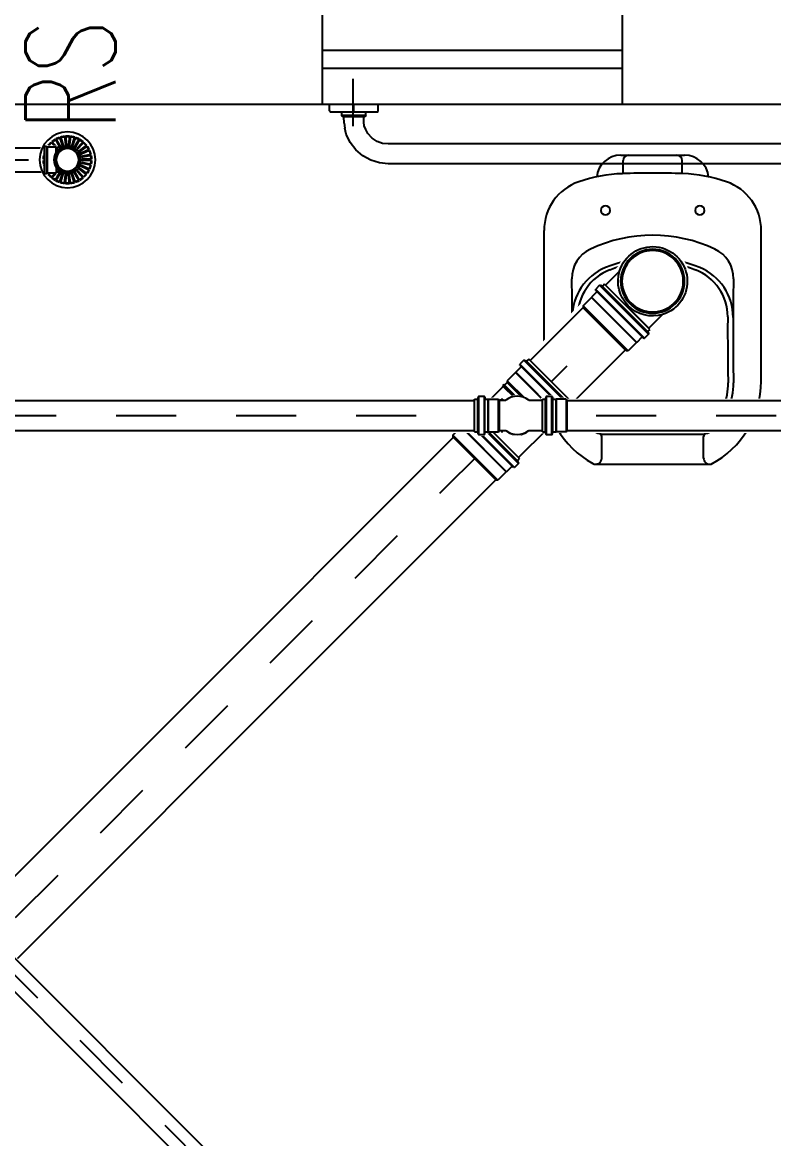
# Model space of a CAD drawing. Header units: inches. Extents: x 542787 to 543192, y 9574025 to 9574373.
# Drawn here: x 543043.391 to 543044.643, y 9574109.376 to 9574111.236 of the extents above; entities that cross this region are included whole.
import ezdxf
from ezdxf.enums import TextEntityAlignment as Align

# ---------------------------------------------------------------- set-up
doc = ezdxf.new("R2010")
doc.units = ezdxf.units.IN
doc.header["$MEASUREMENT"] = 0
for name, pattern in [('CONTINU', [0]), ('DASHDOT', [1, 0.5, -0.25, 0, -0.25]), ('HIDDEN2', [4.7625, 3.175, -1.5875])]:
    doc.linetypes.add(name, pattern=pattern)
for name, color, linetype in [('EIXO', 8, 'Continuous'), ('I-ARQ', 8, 'Continuous'), ('I-ESGOTO', 6, 'Continuous'), ('I-NORMO_INST', 4, 'Continuous'), ('TINTERNO', 8, 'Continuous')]:
    doc.layers.add(name, color=color, linetype=linetype)
doc.styles.add('125', font='ROMANS.SHX', dxfattribs={"width": 0.7, "height": 0.25})
doc.styles.add('25', font='ROMANS.SHX', dxfattribs={"width": 0.7, "height": 0.05})

# ---------------------------------------------------------------- blocks, each defined once
blk = doc.blocks.new('*U154')
at = {"color": 2}
blk.add_wipeout([(0.0403, 0.0403), (1.3982, -1.3177), (1.3177, -1.3982), (-0.0403, -0.0403)], dxfattribs=at)
for p, q in [((0.0354, 0.0354), (1.3933, -1.3226)), ((-0.0354, -0.0354), (1.3226, -1.3933))]:
    blk.add_line(p, q)
at = {"layer": 'EIXO', "linetype": 'DASHDOT', "ltscale": 0.01}
blk.add_line((0, 0), (1.358, -1.358), dxfattribs=at)
blk = doc.blocks.new('*U156')
at = {"color": 2}
blk.add_wipeout([(0, 0.0228), (1.326, 0.0228), (1.326, -0.0228), (0, -0.0228)], dxfattribs=at)
for p, q in [((0, 0.02), (1.326, 0.02)), ((0, -0.02), (1.326, -0.02))]:
    blk.add_line(p, q)
at = {"layer": 'EIXO', "linetype": 'DASHDOT', "ltscale": 0.01}
blk.add_line((0, 0), (1.326, 0), dxfattribs=at)
blk = doc.blocks.new('*U174')
at = {"color": 1, "style": '25'}
for tag, flags, p in [('MARCA', 1, (0, -0.1877)), ('QUANT.', 3, (0, -0.2718))]:
    blk.add_attdef(tag, text='', height=0.05, dxfattribs=dict(at, flags=flags)).set_placement(p, align=Align.CENTER)
at = {"color": 2}
blk.add_wipeout([(0.1026, -0.014), (0.0995, -0.0171), (0.1069, -0.0246), (0.1069, -0.0249), (0.1209, -0.0389), (0.1174, -0.0426), (0.0426, -0.1174), (0.0389, -0.1209), (0.0249, -0.1069), (0.0246, -0.1069), (0.0171, -0.0995), (0.014, -0.1026), (-0.0009, -0.0877), (0.0022, -0.0846), (-0.0023, -0.0801), (-0.0006, -0.0783), (-0.0193, -0.0596), (-0.0259, -0.0571), (-0.0315, -0.0542), (-0.0405, -0.0478), (-0.0475, -0.0408), (-0.0522, -0.0347), (-0.0573, -0.0253), (-0.0614, -0.0126), (-0.0626, -0.0029), (-0.0626, 0.0035), (-0.0616, 0.0116), (-0.0601, 0.0179), (-0.0576, 0.0247), (-0.0535, 0.0326), (-0.0494, 0.0385), (-0.0443, 0.0443), (-0.0385, 0.0494), (-0.0323, 0.0537), (-0.0265, 0.0568), (-0.0191, 0.0597), (-0.0109, 0.0617), (-0.0002, 0.0627), (0.0111, 0.0617), (0.018, 0.06), (0.0254, 0.0573), (0.0316, 0.0541), (0.04, 0.0482), (0.046, 0.0425), (0.0519, 0.0351), (0.0565, 0.0271), (0.0596, 0.0193), (0.0783, 0.0006), (0.0801, 0.0023), (0.0846, -0.0022), (0.0877, 0.0009)], dxfattribs=at)
for p, q in [((0.0552, 0.0166), (0.0783, -0.0065)), ((0.0048, -0.0801), (0.0801, -0.0048)), ((0.0074, -0.0875), (0.0875, -0.0074)), ((0.0141, -0.0942), (0.0942, -0.0141)), ((0.0801, -0.0048), (0.0832, -0.0079)), ((0.087, -0.0066), (0.0844, -0.0081)), ((0.0883, -0.0067), (0.0949, -0.0134)), ((0.095, -0.0148), (0.0933, -0.0167)), ((0.0934, -0.0181), (0.1019, -0.0266)), ((0.1019, -0.0266), (0.1019, -0.027)), ((0.1159, -0.041), (0.1019, -0.027)), ((-0.0166, -0.0552), (0.0065, -0.0783)), ((0.0441, -0.1159), (0.1159, -0.0441)), ((0.1159, -0.041), (0.1159, -0.0441)), ((0.0048, -0.0801), (0.0079, -0.0832)), ((0.0066, -0.087), (0.0081, -0.0844)), ((0.0067, -0.0883), (0.0134, -0.0949)), ((0.0148, -0.095), (0.0167, -0.0933)), ((0.0181, -0.0934), (0.0266, -0.1019)), ((0.0266, -0.1019), (0.027, -0.1019)), ((0.027, -0.1019), (0.041, -0.1159)), ((0.041, -0.1159), (0.0441, -0.1159))]:
    blk.add_line(p, q)
blk.add_circle((0, 0), 0.0533)
for centre, radius, start, end in [((0, 0), 0.0577, 16.785, 253.215), ((0, 0), 0.0577, 253.215, 16.785), ((0.0839, -0.0072), 0.001, 225, 300), ((0.0875, -0.0074), 0.001, 45, 120), ((0.0941, -0.0174), 0.001, 140, 225), ((0.0942, -0.0141), 0.001, 320, 45), ((0.0074, -0.0875), 0.001, 150, 225), ((0.0072, -0.0839), 0.001, 330, 45), ((0.0141, -0.0942), 0.001, 225, 310), ((0.0174, -0.0941), 0.001, 45, 130)]:
    blk.add_arc(centre, radius, start, end)
at = {"layer": 'TINTERNO'}
for p, q in [((0.0065, -0.0783), (0.0783, -0.0065)), ((0.0085, -0.0838), (0.0838, -0.0085)), ((0.0174, -0.0927), (0.0927, -0.0174)), ((0.1019, -0.0266), (0.0266, -0.1019)), ((0.1019, -0.027), (0.027, -0.1019)), ((0.1159, -0.0409), (0.041, -0.1159))]:
    blk.add_line(p, q, dxfattribs=at)
blk.add_circle((0, 0), 0.0511, dxfattribs=at)
at = {"color": 1, "style": '25', "flags": 1}
blk.add_attdef('DESCRICAO', text='', height=0.05, dxfattribs=at).set_placement((0, -0.1085), align=Align.CENTER)
blk = doc.blocks.new('RSRR')
at = {"color": 8}
for p, q in [((-0.0132, 0.0378), (-0.007, 0.0187)), ((-0.0115, 0.0383), (-0.0054, 0.0193)), ((-0.005, 0.0397), (-0.0029, 0.0198)), ((-0.0033, 0.0399), (-0.0012, 0.02)), ((0.0033, 0.0399), (0.0012, 0.02)), ((0.005, 0.0397), (0.0029, 0.0198)), ((0.0116, 0.0383), (0.0054, 0.0193)), ((0.0132, 0.0378), (0.007, 0.0187)), ((-0.0329, 0.0228), (-0.0167, 0.0111)), ((-0.0319, 0.0242), (-0.0157, 0.0124)), ((-0.0274, 0.0292), (-0.014, 0.0143)), ((-0.0261, 0.0303), (-0.0127, 0.0154)), ((-0.0207, 0.0342), (-0.0107, 0.0169)), ((-0.0193, 0.0351), (-0.0093, 0.0177)), ((0.0193, 0.0351), (0.0093, 0.0177)), ((0.0207, 0.0342), (0.0107, 0.0169)), ((0.0261, 0.0303), (0.0127, 0.0154)), ((0.0274, 0.0292), (0.014, 0.0143)), ((0.0319, 0.0242), (0.0157, 0.0124)), ((0.0329, 0.0228), (0.0167, 0.0111)), ((-0.04, 0.0009), (-0.02, 0.0009)), ((-0.0393, 0.0075), (-0.0197, 0.0033)), ((-0.0389, 0.0091), (-0.0194, 0.005)), ((-0.0369, 0.0155), (-0.0186, 0.0074)), ((-0.0362, 0.017), (-0.0179, 0.0089)), ((0.0362, 0.017), (0.0179, 0.0089)), ((0.0369, 0.0155), (0.0186, 0.0074)), ((0.0389, 0.0091), (0.0194, 0.005)), ((0.0393, 0.0075), (0.0197, 0.0033)), ((0.04, 0.0009), (0.02, 0.0009)), ((-0.04, -0.0009), (-0.02, -0.0009)), ((-0.0393, -0.0075), (-0.0197, -0.0033)), ((-0.0389, -0.0091), (-0.0194, -0.005)), ((-0.0369, -0.0155), (-0.0186, -0.0074)), ((-0.0362, -0.017), (-0.0179, -0.0089)), ((-0.0329, -0.0228), (-0.0167, -0.0111)), ((-0.0319, -0.0242), (-0.0157, -0.0124)), ((-0.0274, -0.0292), (-0.014, -0.0143)), ((-0.0261, -0.0303), (-0.0127, -0.0154)), ((-0.0207, -0.0342), (-0.0107, -0.0169)), ((-0.0193, -0.0351), (-0.0093, -0.0177)), ((0.0193, -0.0351), (0.0093, -0.0177)), ((0.0207, -0.0342), (0.0107, -0.0169)), ((0.0261, -0.0303), (0.0127, -0.0154)), ((0.0274, -0.0292), (0.014, -0.0143)), ((0.0319, -0.0242), (0.0157, -0.0124)), ((0.0329, -0.0228), (0.0167, -0.0111)), ((0.0362, -0.017), (0.0179, -0.0089)), ((0.0369, -0.0155), (0.0186, -0.0074)), ((0.0389, -0.0091), (0.0194, -0.005)), ((0.0393, -0.0075), (0.0197, -0.0033)), ((0.04, -0.0009), (0.02, -0.0009)), ((-0.0132, -0.0378), (-0.007, -0.0187)), ((-0.0116, -0.0383), (-0.0054, -0.0193)), ((-0.005, -0.0397), (-0.0029, -0.0198)), ((-0.0033, -0.0399), (-0.0012, -0.02)), ((0.0033, -0.0399), (0.0012, -0.02)), ((0.005, -0.0397), (0.0029, -0.0198)), ((0.0115, -0.0383), (0.0054, -0.0193)), ((0.0132, -0.0378), (0.007, -0.0187))]:
    blk.add_line(p, q, dxfattribs=at)
blk.add_circle((0, 0), 0.0465)
for radius, start, end in [(0.04, 109.2176, 118.7824), (0.04, 97.2176, 106.7824), (0.039, 97.2489, 106.7511), (0.04, 85.2176, 94.7824), (0.039, 85.2489, 94.7511), (0.039, 73.2489, 82.7511), (0.04, 73.2176, 82.7824), (0.04, 61.2176, 70.7824), (0.04, 145.2176, 154.7824), (0.039, 145.2489, 154.7511), (0.04, 133.2176, 142.7824), (0.039, 133.2489, 142.7511), (0.04, 121.2176, 130.7824), (0.039, 121.2489, 130.7511), (0.039, 109.2489, 118.7511), (0.021, 110.3197, 117.6803), (0.02, 110.4358, 117.5642), (0.021, 98.3197, 105.6803), (0.02, 98.4358, 105.5642), (0.021, 86.3197, 93.6803), (0.02, 86.4358, 93.5642), (0.02, 74.4358, 81.5642), (0.021, 74.3197, 81.6803), (0.02, 62.4358, 69.5642), (0.021, 62.3197, 69.6803), (0.039, 61.2489, 70.7511), (0.039, 49.2489, 58.7511), (0.04, 49.2176, 58.7824), (0.039, 37.2489, 46.7511), (0.04, 37.2176, 46.7824), (0.039, 25.2489, 34.7511), (0.04, 25.2176, 34.7824), (0.04, 169.2176, 178.7824), (0.039, 169.2489, 178.7511), (0.04, 157.2176, 166.7824), (0.039, 157.2489, 166.7511), (0.021, 170.3197, 177.6803), (0.021, 158.3197, 165.6803), (0.02, 170.4358, 177.5642), (0.02, 158.4358, 165.5642), (0.021, 146.3197, 153.6803), (0.02, 146.4358, 153.5642), (0.021, 134.3197, 141.6803), (0.02, 134.4358, 141.5642), (0.021, 122.3197, 129.6803), (0.02, 122.4358, 129.5642), (0.02, 50.4358, 57.5642), (0.021, 50.3197, 57.6803), (0.02, 38.4358, 45.5642), (0.021, 38.3197, 45.6803), (0.02, 26.4358, 33.5642), (0.021, 26.3197, 33.6803), (0.02, 14.4358, 21.5642), (0.021, 14.3197, 21.6803), (0.02, 2.4358, 9.5642), (0.021, 2.3197, 9.6803), (0.039, 13.2489, 22.7511), (0.04, 13.2176, 22.7824), (0.039, 1.2489, 10.7511), (0.04, 1.2176, 10.7824), (0.04, 181.2176, 190.7824), (0.039, 181.2489, 190.7511), (0.04, 193.2176, 202.7824), (0.039, 193.2489, 202.7511), (0.04, 205.2176, 214.7824), (0.039, 205.2489, 214.7511), (0.021, 182.3197, 189.6803), (0.021, 194.3197, 201.6803), (0.02, 182.4358, 189.5642), (0.02, 194.4358, 201.5642), (0.021, 206.3197, 213.6803), (0.02, 206.4358, 213.5642), (0.021, 218.3197, 225.6803), (0.02, 218.4358, 225.5642), (0.021, 230.3197, 237.6803), (0.02, 230.4358, 237.5642), (0.021, 242.3197, 249.6803), (0.02, 242.4358, 249.5642), (0.02, 290.4358, 297.5642), (0.021, 290.3197, 297.6803), (0.02, 302.4358, 309.5642), (0.021, 302.3197, 309.6803), (0.02, 314.4358, 321.5642), (0.021, 314.3197, 321.6803), (0.02, 326.4358, 333.5642), (0.021, 326.3197, 333.6803), (0.02, 338.4358, 345.5642), (0.021, 338.3197, 345.6803), (0.02, 350.4358, 357.5642), (0.021, 350.3197, 357.6803), (0.039, 325.2489, 334.7511), (0.04, 325.2176, 334.7824), (0.039, 337.2489, 346.7511), (0.04, 337.2176, 346.7824), (0.039, 349.2489, 358.7511), (0.04, 349.2176, 358.7824), (0.04, 217.2176, 226.7824), (0.039, 217.2489, 226.7511), (0.04, 229.2176, 238.7824), (0.039, 229.2489, 238.7511), (0.04, 241.2176, 250.7824), (0.039, 241.2489, 250.7511), (0.021, 254.3197, 261.6803), (0.02, 254.4358, 261.5642), (0.021, 266.3197, 273.6803), (0.02, 266.4358, 273.5642), (0.02, 278.4358, 285.5642), (0.021, 278.3197, 285.6803), (0.039, 289.2489, 298.7511), (0.04, 289.2176, 298.7824), (0.039, 301.2489, 310.7511), (0.04, 301.2176, 310.7824), (0.039, 313.2489, 322.7511), (0.04, 313.2176, 322.7824), (0.04, 253.2176, 262.7824), (0.039, 253.2489, 262.7511), (0.04, 265.2176, 274.7824), (0.039, 265.2489, 274.7511), (0.039, 277.2489, 286.7511), (0.04, 277.2176, 286.7824)]:
    blk.add_arc((0, 0), radius, start, end, dxfattribs=at)
at = {"color": 2}
blk.add_wipeout([(-0.0001, 0.0526), (0.0395, 0.0351), (0.0529, -0.003), (0.0331, -0.0412), (-0.001, -0.0514), (-0.0391, -0.0359), (-0.0517, -0.0027), (-0.0406, 0.0369)], dxfattribs=at)
at = {"color": 8}
for p, q in [((-0.0132, 0.0378), (-0.007, 0.0187)), ((-0.0115, 0.0383), (-0.0054, 0.0193)), ((-0.005, 0.0397), (-0.0029, 0.0198)), ((-0.0033, 0.0399), (-0.0012, 0.02)), ((0.0033, 0.0399), (0.0012, 0.02)), ((0.005, 0.0397), (0.0029, 0.0198)), ((0.0116, 0.0383), (0.0054, 0.0193)), ((0.0132, 0.0378), (0.007, 0.0187)), ((-0.0329, 0.0228), (-0.0167, 0.0111)), ((-0.0319, 0.0242), (-0.0157, 0.0124)), ((-0.0274, 0.0292), (-0.014, 0.0143)), ((-0.0261, 0.0303), (-0.0127, 0.0154)), ((-0.0207, 0.0342), (-0.0107, 0.0169)), ((-0.0193, 0.0351), (-0.0093, 0.0177)), ((0.0193, 0.0351), (0.0093, 0.0177)), ((0.0207, 0.0342), (0.0107, 0.0169)), ((0.0261, 0.0303), (0.0127, 0.0154)), ((0.0274, 0.0292), (0.014, 0.0143)), ((0.0319, 0.0242), (0.0157, 0.0124)), ((0.0329, 0.0228), (0.0167, 0.0111)), ((-0.04, 0.0009), (-0.02, 0.0009)), ((-0.0393, 0.0075), (-0.0197, 0.0033)), ((-0.0389, 0.0091), (-0.0194, 0.005)), ((-0.0369, 0.0155), (-0.0186, 0.0074)), ((-0.0362, 0.017), (-0.0179, 0.0089)), ((0.0362, 0.017), (0.0179, 0.0089)), ((0.0369, 0.0155), (0.0186, 0.0074)), ((0.0389, 0.0091), (0.0194, 0.005)), ((0.0393, 0.0075), (0.0197, 0.0033)), ((0.04, 0.0009), (0.02, 0.0009)), ((-0.04, -0.0009), (-0.02, -0.0009)), ((-0.0393, -0.0075), (-0.0197, -0.0033)), ((-0.0389, -0.0091), (-0.0194, -0.005)), ((-0.0369, -0.0155), (-0.0186, -0.0074)), ((-0.0362, -0.017), (-0.0179, -0.0089)), ((-0.0329, -0.0228), (-0.0167, -0.0111)), ((-0.0319, -0.0242), (-0.0157, -0.0124)), ((-0.0274, -0.0292), (-0.014, -0.0143)), ((-0.0261, -0.0303), (-0.0127, -0.0154)), ((-0.0207, -0.0342), (-0.0107, -0.0169)), ((-0.0193, -0.0351), (-0.0093, -0.0177)), ((0.0193, -0.0351), (0.0093, -0.0177)), ((0.0207, -0.0342), (0.0107, -0.0169)), ((0.0261, -0.0303), (0.0127, -0.0154)), ((0.0274, -0.0292), (0.014, -0.0143)), ((0.0319, -0.0242), (0.0157, -0.0124)), ((0.0329, -0.0228), (0.0167, -0.0111)), ((0.0362, -0.017), (0.0179, -0.0089)), ((0.0369, -0.0155), (0.0186, -0.0074)), ((0.0389, -0.0091), (0.0194, -0.005)), ((0.0393, -0.0075), (0.0197, -0.0033)), ((0.04, -0.0009), (0.02, -0.0009)), ((-0.0132, -0.0378), (-0.007, -0.0187)), ((-0.0116, -0.0383), (-0.0054, -0.0193)), ((-0.005, -0.0397), (-0.0029, -0.0198)), ((-0.0033, -0.0399), (-0.0012, -0.02)), ((0.0033, -0.0399), (0.0012, -0.02)), ((0.005, -0.0397), (0.0029, -0.0198)), ((0.0115, -0.0383), (0.0054, -0.0193)), ((0.0132, -0.0378), (0.007, -0.0187))]:
    blk.add_line(p, q, dxfattribs=at)
blk.add_circle((0, 0), 0.0465)
for radius, start, end in [(0.04, 109.2176, 118.7824), (0.04, 97.2176, 106.7824), (0.039, 97.2489, 106.7511), (0.04, 85.2176, 94.7824), (0.039, 85.2489, 94.7511), (0.039, 73.2489, 82.7511), (0.04, 73.2176, 82.7824), (0.04, 61.2176, 70.7824), (0.04, 145.2176, 154.7824), (0.039, 145.2489, 154.7511), (0.04, 133.2176, 142.7824), (0.039, 133.2489, 142.7511), (0.04, 121.2176, 130.7824), (0.039, 121.2489, 130.7511), (0.039, 109.2489, 118.7511), (0.021, 110.3197, 117.6803), (0.02, 110.4358, 117.5642), (0.021, 98.3197, 105.6803), (0.02, 98.4358, 105.5642), (0.021, 86.3197, 93.6803), (0.02, 86.4358, 93.5642), (0.02, 74.4358, 81.5642), (0.021, 74.3197, 81.6803), (0.02, 62.4358, 69.5642), (0.021, 62.3197, 69.6803), (0.039, 61.2489, 70.7511), (0.039, 49.2489, 58.7511), (0.04, 49.2176, 58.7824), (0.039, 37.2489, 46.7511), (0.04, 37.2176, 46.7824), (0.039, 25.2489, 34.7511), (0.04, 25.2176, 34.7824), (0.04, 169.2176, 178.7824), (0.039, 169.2489, 178.7511), (0.04, 157.2176, 166.7824), (0.039, 157.2489, 166.7511), (0.021, 170.3197, 177.6803), (0.021, 158.3197, 165.6803), (0.02, 170.4358, 177.5642), (0.02, 158.4358, 165.5642), (0.021, 146.3197, 153.6803), (0.02, 146.4358, 153.5642), (0.021, 134.3197, 141.6803), (0.02, 134.4358, 141.5642), (0.021, 122.3197, 129.6803), (0.02, 122.4358, 129.5642), (0.02, 50.4358, 57.5642), (0.021, 50.3197, 57.6803), (0.02, 38.4358, 45.5642), (0.021, 38.3197, 45.6803), (0.02, 26.4358, 33.5642), (0.021, 26.3197, 33.6803), (0.02, 14.4358, 21.5642), (0.021, 14.3197, 21.6803), (0.02, 2.4358, 9.5642), (0.021, 2.3197, 9.6803), (0.039, 13.2489, 22.7511), (0.04, 13.2176, 22.7824), (0.039, 1.2489, 10.7511), (0.04, 1.2176, 10.7824), (0.04, 181.2176, 190.7824), (0.039, 181.2489, 190.7511), (0.04, 193.2176, 202.7824), (0.039, 193.2489, 202.7511), (0.04, 205.2176, 214.7824), (0.039, 205.2489, 214.7511), (0.021, 182.3197, 189.6803), (0.021, 194.3197, 201.6803), (0.02, 182.4358, 189.5642), (0.02, 194.4358, 201.5642), (0.021, 206.3197, 213.6803), (0.02, 206.4358, 213.5642), (0.021, 218.3197, 225.6803), (0.02, 218.4358, 225.5642), (0.021, 230.3197, 237.6803), (0.02, 230.4358, 237.5642), (0.021, 242.3197, 249.6803), (0.02, 242.4358, 249.5642), (0.02, 290.4358, 297.5642), (0.021, 290.3197, 297.6803), (0.02, 302.4358, 309.5642), (0.021, 302.3197, 309.6803), (0.02, 314.4358, 321.5642), (0.021, 314.3197, 321.6803), (0.02, 326.4358, 333.5642), (0.021, 326.3197, 333.6803), (0.02, 338.4358, 345.5642), (0.021, 338.3197, 345.6803), (0.02, 350.4358, 357.5642), (0.021, 350.3197, 357.6803), (0.039, 325.2489, 334.7511), (0.04, 325.2176, 334.7824), (0.039, 337.2489, 346.7511), (0.04, 337.2176, 346.7824), (0.039, 349.2489, 358.7511), (0.04, 349.2176, 358.7824), (0.04, 217.2176, 226.7824), (0.039, 217.2489, 226.7511), (0.04, 229.2176, 238.7824), (0.039, 229.2489, 238.7511), (0.04, 241.2176, 250.7824), (0.039, 241.2489, 250.7511), (0.021, 254.3197, 261.6803), (0.02, 254.4358, 261.5642), (0.021, 266.3197, 273.6803), (0.02, 266.4358, 273.5642), (0.02, 278.4358, 285.5642), (0.021, 278.3197, 285.6803), (0.039, 289.2489, 298.7511), (0.04, 289.2176, 298.7824), (0.039, 301.2489, 310.7511), (0.04, 301.2176, 310.7824), (0.039, 313.2489, 322.7511), (0.04, 313.2176, 322.7824), (0.04, 253.2176, 262.7824), (0.039, 253.2489, 262.7511), (0.04, 265.2176, 274.7824), (0.039, 265.2489, 274.7511), (0.039, 277.2489, 286.7511), (0.04, 277.2176, 286.7824)]:
    blk.add_arc((0, 0), radius, start, end, dxfattribs=at)
blk = doc.blocks.new('J9040')
at = {"color": 2}
blk.add_wipeout([(0.0171, 0.0222), (0.0183, 0.0234), (0.0333, 0.0234), (0.0343, 0.0244), (0.039, 0.0244), (0.039, -0.0244), (0.0343, -0.0244), (0.0333, -0.0234), (0.0183, -0.0234), (0.0171, -0.0222), (0.0101, -0.0222), (0.0049, -0.0239), (-0.0057, -0.0237), (-0.0159, -0.0185), (-0.0209, -0.0126), (-0.024, -0.0041), (-0.0242, 0.0027), (-0.0222, 0.01), (-0.0174, 0.0171), (-0.0132, 0.0205), (-0.0048, 0.0239), (0.0022, 0.0243), (0.0101, 0.0222)], dxfattribs=at)
for p, q in [((0.0098, 0.0206), (0.0178, 0.0206)), ((0.019, 0.0218), (0.0178, 0.0206)), ((0.0178, 0.0206), (0.0178, 0.0143)), ((0.019, 0.0126), (0.019, 0.0218)), ((0.034, 0.0218), (0.019, 0.0218)), ((0.035, 0.0228), (0.034, 0.0218)), ((0.039, 0.0228), (0.035, 0.0228)), ((0.035, 0.0228), (0.035, -0.0228)), ((0.039, 0.0228), (0.039, -0.0228)), ((0.0178, -0.0206), (0.0178, -0.0143)), ((0.019, -0.0126), (0.019, -0.0218)), ((0.0098, -0.0206), (0.0178, -0.0206)), ((0.019, -0.0218), (0.0178, -0.0206)), ((0.034, -0.0218), (0.019, -0.0218)), ((0.035, -0.0228), (0.034, -0.0218)), ((0.039, -0.0228), (0.035, -0.0228))]:
    blk.add_line(p, q)
for radius in [0.0228, 0.02]:
    blk.add_circle((0, 0), radius)
at = {"layer": 'TINTERNO'}
blk.add_line((0.034, 0.0218), (0.034, -0.0218), dxfattribs=at)
blk.add_circle((0, 0), 0.0188, dxfattribs=at)
blk = doc.blocks.new('*U178')
at = {"color": 2}
blk.add_wipeout([(0.0161, -0.0161), (-1.5988, -1.631), (-1.631, -1.5988), (-0.0161, 0.0161)], dxfattribs=at)
for p, q in [((-0.0141, 0.0141), (-1.629, -1.6007)), ((0.0141, -0.0141), (-1.6007, -1.629))]:
    blk.add_line(p, q)
at = {"layer": 'EIXO', "linetype": 'DASHDOT', "ltscale": 0.01}
blk.add_line((0, 0), (-1.6149, -1.6149), dxfattribs=at)
blk = doc.blocks.new('A$C01993D97')
for p, q in [((0.0062, 0.0569), (0.0054, 0.054)), ((0.0072, 0.0576), (0.0166, 0.0576)), ((0.0072, -0.0567), (0.0072, 0.0566)), ((0.0166, -0.0567), (0.0166, 0.0566)), ((0.0176, 0.0567), (0.0178, 0.0542)), ((0.1342, 0.0569), (0.1334, 0.054)), ((0.1352, 0.0576), (0.1446, 0.0576)), ((0.1352, -0.0567), (0.1352, 0.0566)), ((0.1446, -0.0567), (0.1446, 0.0566)), ((0.1456, 0.0567), (0.1458, 0.0542)), ((0, -0.0533), (0, 0.0532)), ((0, 0.0532), (0.0044, 0.0532)), ((0.0188, 0.0532), (0.0309, 0.0532)), ((0.0309, -0.0533), (0.0309, 0.0532)), ((0.0309, 0.0532), (0.0312, 0.053)), ((0.0312, 0.053), (0.0509, 0.053)), ((0.0509, 0.053), (0.0509, 0.0119)), ((0.0509, 0.053), (0.0531, 0.0508)), ((0.0531, 0.0508), (0.0593, 0.0508)), ((0.0593, 0.0508), (0.0594, 0.0523)), ((0.0594, 0.0523), (0.0594, 0.0239)), ((0.0594, 0.0523), (0.0624, 0.0523)), ((0.0624, 0.0523), (0.0624, 0.0262)), ((0.0625, 0.0508), (0.0624, 0.0523)), ((0.0625, 0.0508), (0.128, 0.0508)), ((0.128, -0.0533), (0.128, 0.0532)), ((0.128, 0.0532), (0.1324, 0.0532)), ((0.1468, 0.0532), (0.1589, 0.0532)), ((0.1589, 0.0532), (0.1592, 0.053)), ((0.1789, 0.053), (0.1592, 0.053)), ((0.1789, 0.053), (0.1811, 0.0508)), ((0.1811, -0.0508), (0.1811, 0.0508)), ((0.0509, -0.053), (0.0509, -0.0119)), ((0.0594, -0.0523), (0.0594, -0.0239)), ((0.0624, -0.0523), (0.0624, -0.0262)), ((0, -0.0533), (0.0044, -0.0533)), ((0.0062, -0.0569), (0.0054, -0.054)), ((0.0176, -0.0567), (0.0178, -0.0542)), ((0.0188, -0.0533), (0.0309, -0.0533)), ((0.0309, -0.0533), (0.0312, -0.053)), ((0.0312, -0.053), (0.0509, -0.053)), ((0.0509, -0.053), (0.0531, -0.0508)), ((0.0531, -0.0508), (0.0593, -0.0508)), ((0.0593, -0.0508), (0.0594, -0.0523)), ((0.0594, -0.0523), (0.0624, -0.0523)), ((0.0625, -0.0508), (0.0624, -0.0523)), ((0.0625, -0.0508), (0.128, -0.0508)), ((0.128, -0.0533), (0.1324, -0.0533)), ((0.1342, -0.0569), (0.1334, -0.054)), ((0.1456, -0.0567), (0.1458, -0.0542)), ((0.1468, -0.0533), (0.1589, -0.0533)), ((0.1589, -0.0533), (0.1592, -0.053)), ((0.1592, -0.053), (0.1789, -0.053)), ((0.1789, -0.053), (0.1811, -0.0508)), ((0.0072, -0.0577), (0.0166, -0.0577)), ((0.1352, -0.0577), (0.1446, -0.0577))]:
    blk.add_line(p, q)
at = {"color": 8}
for p, q in [((0.0052, -0.0533), (0.0052, 0.0532)), ((0.0179, -0.0533), (0.0179, 0.0532)), ((0.0312, -0.053), (0.0312, 0.053)), ((0.0531, 0.0508), (0.0531, 0.0163)), ((0.0593, 0.0508), (0.0593, 0.0238)), ((0.0625, 0.0508), (0.0625, 0.0263)), ((0.128, -0.0508), (0.128, 0.0508)), ((0.128, -0.0508), (0.128, 0.0508)), ((0.1332, -0.0533), (0.1332, 0.0532)), ((0.1459, -0.0533), (0.1459, 0.0532)), ((0.1589, 0.0532), (0.1589, -0.0533)), ((0.1592, 0.053), (0.1592, -0.053)), ((0.1789, 0.053), (0.1789, -0.053)), ((0.0531, -0.0508), (0.0531, -0.0163)), ((0.0593, -0.0508), (0.0593, -0.0238)), ((0.0625, -0.0508), (0.0625, -0.0263))]:
    blk.add_line(p, q, dxfattribs=at)
for radius in [0.0318, 0.0256]:
    blk.add_circle((0.0804, 0), radius)
blk.add_circle((0.0804, 0), 0.0273, dxfattribs=at)
for centre, start, end in [((0.0072, 0.0566), 90, 165), ((0.0166, 0.0566), 5, 90), ((0.1352, 0.0566), 90, 165), ((0.1446, 0.0566), 5, 90), ((0.0044, 0.0542), 270, 345), ((0.0188, 0.0542), 185, 270), ((0.1324, 0.0542), 270, 345), ((0.1468, 0.0542), 185, 270), ((0.0044, -0.0543), 15, 90), ((0.0188, -0.0543), 90, 175), ((0.1324, -0.0543), 15, 90), ((0.1468, -0.0543), 90, 175), ((0.0072, -0.0567), 195, 270), ((0.0166, -0.0567), 270, 355), ((0.1352, -0.0567), 195, 270), ((0.1446, -0.0567), 270, 355)]:
    blk.add_arc(centre, 0.001, start, end)
blk = doc.blocks.new('*U137')
at = {"color": 2}
blk.add_wipeout([(0.0357, -0.1086), (0.0322, -0.1105), (0.0183, -0.0966), (0.0179, -0.0966), (0.0097, -0.0884), (0.0089, -0.089), (0.0039, -0.0888), (-0.0028, -0.0821), (-0.0034, -0.0776), (-0.0025, -0.0761), (-0.0067, -0.072), (-0.0049, -0.0703), (-0.0475, -0.0276), (-0.0487, -0.0286), (-0.0543, -0.023), (-0.0533, -0.0218), (-0.0552, -0.02), (-0.0583, -0.02), (-0.0722, -0.0061), (-0.0726, -0.0061), (-0.0808, 0.0022), (-0.0816, 0.0015), (-0.0866, 0.0017), (-0.0933, 0.0084), (-0.0939, 0.0129), (-0.093, 0.0144), (-0.0952, 0.0166), (-0.0161, 0.0958), (-0.0139, 0.0936), (-0.0124, 0.0944), (-0.0079, 0.0938), (-0.0012, 0.0871), (-0.001, 0.0821), (-0.0016, 0.0813), (0.0079, 0.0718), (0.0077, 0.0716), (0.0205, 0.0588), (0.0205, 0.0557), (0.0224, 0.0539), (0.0235, 0.0548), (0.0291, 0.0492), (0.0282, 0.0481), (0.0708, 0.0054), (0.0725, 0.0072), (0.0766, 0.003), (0.0781, 0.0039), (0.0826, 0.0033), (0.0893, -0.0034), (0.0895, -0.0084), (0.0889, -0.0092), (0.0984, -0.0187), (0.0982, -0.0189), (0.111, -0.0317), (0.1091, -0.0352)], dxfattribs=at)
at = {"color": 2, "rotation": 315.0000000000355}
blk.add_blockref('A$C01993D97', (-0.0557, 0.0562), dxfattribs=at)
blk = doc.blocks.new('*U189')
at = {"color": 2}
blk.add_wipeout([(0, 0.0285), (3.1836, 0.0285), (3.1836, -0.0285), (0, -0.0285)], dxfattribs=at)
for p, q in [((0, 0.025), (3.1836, 0.025)), ((0, -0.025), (3.1836, -0.025))]:
    blk.add_line(p, q)
at = {"layer": 'EIXO', "linetype": 'DASHDOT', "ltscale": 0.01}
blk.add_line((0, 0), (3.1836, 0), dxfattribs=at)
blk = doc.blocks.new('*U149')
at = {"color": 2}
blk.add_wipeout([(0.0335, 0.049), (0.0311, 0.0458), (0.0291, 0.0453), (0.0291, 0.0396), (0.0271, 0.0396), (0.0271, 0.02), (0.0348, 0.0002), (0.0271, -0.0216), (0.0286, -0.0217), (0.0286, -0.0289), (0.0275, -0.029), (0.0289, -0.0304), (0.0289, -0.0472), (0.0291, -0.0474), (0.0291, -0.0518), (0.0305, -0.0519), (0.0335, -0.0552), (0.0335, -0.064), (0.0311, -0.0672), (0.0291, -0.0677), (0.0291, -0.0711), (-0.0302, -0.0711), (-0.0302, -0.0677), (-0.0322, -0.0672), (-0.0347, -0.064), (-0.0347, -0.0552), (-0.0317, -0.0519), (-0.0302, -0.0518), (-0.0302, -0.0458), (-0.03, -0.0458), (-0.03, -0.0304), (-0.0287, -0.029), (-0.0297, -0.0289), (-0.0297, -0.0217), (-0.0282, -0.0216), (-0.036, -0.0013), (-0.0282, 0.02), (-0.0282, 0.0396), (-0.0302, 0.0396), (-0.0302, 0.0453), (-0.0322, 0.0458), (-0.0347, 0.049), (-0.0347, 0.0578), (-0.0317, 0.0611), (-0.0302, 0.0612), (-0.0302, 0.0656), (-0.03, 0.0659), (-0.03, 0.0826), (-0.0269, 0.0834), (0.0257, 0.0834), (0.0288, 0.0826), (0.0288, 0.0659), (0.0291, 0.0656), (0.0291, 0.0612), (0.0305, 0.0611), (0.0335, 0.0578)], dxfattribs=at)
for p, q in [((-0.0277, 0.0817), (-0.0259, 0.0834)), ((-0.0277, 0.0817), (-0.0277, 0.0649)), ((0.0248, 0.0834), (-0.0259, 0.0834)), ((0.0265, 0.0817), (0.0248, 0.0834)), ((0.0265, 0.0817), (0.0265, 0.0649)), ((-0.0324, 0.049), (-0.0324, 0.0578)), ((-0.0315, 0.0588), (-0.0289, 0.059)), ((0.0302, 0.0578), (-0.0314, 0.0578)), ((-0.0279, 0.0647), (-0.0277, 0.0649)), ((-0.0279, 0.06), (-0.0279, 0.0647)), ((0.0268, 0.0647), (0.0265, 0.0649)), ((0.0268, 0.06), (0.0268, 0.0647)), ((0.0303, 0.0588), (0.0277, 0.059)), ((0.0312, 0.049), (0.0312, 0.0578)), ((-0.0316, 0.0481), (-0.0287, 0.0473)), ((0.0302, 0.049), (-0.0314, 0.049)), ((-0.0279, 0.0419), (-0.0279, 0.0463)), ((0.0268, 0.0419), (-0.0279, 0.0419)), ((-0.0259, 0.0192), (-0.0259, 0.0419)), ((0.0248, 0.0192), (0.0248, 0.0419)), ((0.0268, 0.0419), (0.0268, 0.0463)), ((0.0305, 0.0481), (0.0275, 0.0473)), ((-0.0277, -0.0313), (-0.0259, -0.0295)), ((0.0266, -0.0313), (-0.0277, -0.0313)), ((-0.0277, -0.0481), (-0.0277, -0.0313)), ((-0.0259, -0.0237), (-0.0274, -0.0238)), ((-0.0274, -0.0268), (-0.0274, -0.0238)), ((-0.0259, -0.0269), (-0.0274, -0.0268)), ((-0.0259, -0.0295), (-0.0259, -0.0192)), ((0.0248, -0.0295), (0.0248, -0.0192)), ((0.0248, -0.0237), (0.0263, -0.0238)), ((0.0248, -0.0269), (0.0263, -0.0268)), ((0.0266, -0.0313), (0.0248, -0.0295)), ((0.0263, -0.0268), (0.0263, -0.0238)), ((0.0266, -0.0481), (0.0266, -0.0313)), ((-0.0324, -0.064), (-0.0324, -0.0552)), ((-0.0315, -0.0542), (-0.0289, -0.054)), ((0.0302, -0.0545), (-0.0314, -0.0545)), ((-0.0279, -0.0483), (-0.0277, -0.0481)), ((0.0268, -0.0483), (-0.0279, -0.0483)), ((-0.0279, -0.053), (-0.0279, -0.0483)), ((0.0268, -0.0483), (0.0266, -0.0481)), ((0.0268, -0.053), (0.0268, -0.0483)), ((0.0303, -0.0542), (0.0277, -0.054)), ((0.0312, -0.064), (0.0312, -0.0552)), ((-0.0316, -0.0649), (-0.0287, -0.0657)), ((0.0302, -0.064), (-0.0314, -0.064)), ((-0.0279, -0.0711), (-0.0279, -0.0667)), ((0.0268, -0.0711), (-0.0279, -0.0711)), ((0.0268, -0.0711), (0.0268, -0.0667)), ((0.0305, -0.0649), (0.0275, -0.0657))]:
    blk.add_line(p, q)
at = {"color": 8}
for p, q in [((-0.0277, 0.0817), (0.0265, 0.0817)), ((-0.0279, 0.0647), (0.0268, 0.0647)), ((0.0268, 0.0591), (-0.0279, 0.0591)), ((0.0265, 0.0649), (-0.0277, 0.0649)), ((0.0268, 0.0471), (-0.0279, 0.0471)), ((0.0248, 0.0419), (-0.0259, 0.0419)), ((0.0248, -0.0295), (-0.0259, -0.0295)), ((0.0268, -0.0539), (-0.0279, -0.0539)), ((0.0266, -0.0481), (-0.0277, -0.0481)), ((0.0268, -0.0659), (-0.0279, -0.0659))]:
    blk.add_line(p, q, dxfattribs=at)
for centre, radius, start, end in [((-0.0314, 0.0578), 0.001, 95, 180), ((-0.0289, 0.06), 0.001, 275, 360), ((0.0278, 0.06), 0.001, 180, 265), ((0.0302, 0.0578), 0.001, 360, 85), ((-0.0314, 0.049), 0.001, 180, 255), ((-0.0289, 0.0463), 0.001, 360, 75), ((0.0278, 0.0463), 0.001, 105, 180), ((0.0302, 0.049), 0.001, 285, 360), ((-0.0006, 0), 0.0318, 142.8607, 217.1393), ((-0.0006, 0), 0.0318, 322.8607, 37.1393), ((-0.0314, -0.0552), 0.001, 95, 180), ((-0.0289, -0.053), 0.001, 275, 360), ((0.0278, -0.053), 0.001, 180, 265), ((0.0302, -0.0552), 0.001, 360, 85), ((-0.0314, -0.064), 0.001, 180, 255), ((-0.0289, -0.0667), 0.001, 360, 75), ((0.0278, -0.0667), 0.001, 105, 180), ((0.0302, -0.064), 0.001, 285, 360)]:
    blk.add_arc(centre, radius, start, end)

msp = doc.modelspace()

# ---------------------------------------------------------------- linework, layer by layer
at = {"layer": 'I-ARQ'}
for p, q in [((543043.891, 9574111.1001), (543043.891, 9574111.2501)), ((543044.391, 9574111.1001), (543044.391, 9574111.2501)), ((543043.942, 9574111.0634), (543043.942, 9574111.1421)), ((543041.541, 9574111.1001), (543044.941, 9574111.1001))]:
    msp.add_line(p, q, dxfattribs=at)
at = {"layer": 'I-ARQ', "linetype": 'HIDDEN2'}
for p, q in [((543043.891, 9574111.1901), (543044.391, 9574111.1901)), ((543043.891, 9574111.1601), (543044.391, 9574111.1601))]:
    msp.add_line(p, q, dxfattribs=at)
at = {"layer": 'I-ARQ', "linetype": 'Continuous'}
for p, q in [((543044.3878, 9574111.0149), (543044.4008, 9574111.0149)), ((543044.3919, 9574110.984), (543044.3919, 9574111.006)), ((543044.4008, 9574111.0149), (543044.4942, 9574111.0149)), ((543044.4902, 9574110.984), (543044.4902, 9574111.006)), ((543044.2601, 9574110.6385), (543044.2601, 9574110.8895)), ((543044.622, 9574110.6385), (543044.622, 9574110.8894)), ((543044.4026, 9574110.8049), (543044.4026, 9574110.8331)), ((543044.4794, 9574110.8039), (543044.4794, 9574110.8331)), ((543044.3574, 9574110.5741), (543044.5246, 9574110.5741)), ((543044.3561, 9574110.5102), (543044.3561, 9574110.546)), ((543044.3596, 9574110.5501), (543044.5224, 9574110.5501)), ((543044.5259, 9574110.5102), (543044.5259, 9574110.546)), ((543044.3457, 9574110.5001), (543044.5385, 9574110.5001))]:
    msp.add_line(p, q, dxfattribs=at)
at = {"layer": 'I-ARQ', "linetype": 'CONTINU'}
for points in [[(543043.9026, 9574111.0889), (543043.9026, 9574111.1001)], [(543043.9026, 9574111.1001), (543043.9838, 9574111.1001)], [(543043.9417, 9574111.0869), (543043.9417, 9574111.1001)], [(543043.9417, 9574111.0971), (543043.9432, 9574111.0971)], [(543043.9432, 9574111.0869), (543043.9432, 9574111.1001)], [(543043.9838, 9574111.0889), (543043.9838, 9574111.1001)], [(543043.9026, 9574111.0889), (543043.9029, 9574111.0879)], [(543043.9029, 9574111.0879), (543043.9036, 9574111.0872)], [(543043.9036, 9574111.0872), (543043.9046, 9574111.0869)], [(543043.9046, 9574111.0869), (543043.9417, 9574111.0869)], [(543043.9232, 9574111.081), (543043.9232, 9574111.0869)], [(543043.9234, 9574111.08), (543043.9232, 9574111.081)], [(543043.963, 9574111.081), (543043.9232, 9574111.081)], [(543043.9242, 9574111.0793), (543043.9234, 9574111.08)], [(543043.9252, 9574111.079), (543043.9242, 9574111.0793)], [(543043.9609, 9574111.079), (543043.9252, 9574111.079)], [(543043.9269, 9574111.0682), (543043.9265, 9574111.079)], [(543043.9432, 9574111.0869), (543043.9818, 9574111.0869)], [(543043.9595, 9574111.0698), (543043.9595, 9574111.079)], [(543043.962, 9574111.0793), (543043.9609, 9574111.079)], [(543043.9627, 9574111.08), (543043.962, 9574111.0793)], [(543043.963, 9574111.081), (543043.9627, 9574111.08)], [(543043.963, 9574111.081), (543043.963, 9574111.0869)], [(543043.9818, 9574111.0869), (543043.9828, 9574111.0872)], [(543043.9828, 9574111.0872), (543043.9835, 9574111.0879)], [(543043.9835, 9574111.0879), (543043.9838, 9574111.0889)], [(543043.9305, 9574111.05), (543043.9282, 9574111.0597)], [(543043.937, 9574111.0362), (543043.9305, 9574111.05)], [(543043.9464, 9574111.0238), (543043.937, 9574111.0362)], [(543043.9735, 9574111.0435), (543043.9665, 9574111.0513)], [(543043.9819, 9574111.0379), (543043.9735, 9574111.0435)], [(543043.991, 9574111.0346), (543043.9819, 9574111.0379)], [(543044.0002, 9574111.0336), (543043.991, 9574111.0346)], [(543043.9582, 9574111.0137), (543043.9464, 9574111.0238)], [(543044.6839, 9574111.0336), (543044.0002, 9574111.0336)], [(543043.9716, 9574111.0064), (543043.9582, 9574111.0137)], [(543043.9857, 9574111.002), (543043.9716, 9574111.0064)], [(543044.0002, 9574111.0006), (543043.9857, 9574111.002)], [(543044.6839, 9574111.0006), (543044.0002, 9574111.0006)]]:
    msp.add_lwpolyline(points, dxfattribs=at)
at = {"layer": 'I-ARQ', "linetype": 'Continuous'}
for points in [[(543043.9269, 9574111.0682), (543043.9282, 9574111.0597)], [(543043.9604, 9574111.064), (543043.9595, 9574111.0698)], [(543043.9628, 9574111.0577), (543043.9604, 9574111.064)], [(543043.9665, 9574111.0513), (543043.9628, 9574111.0577)]]:
    msp.add_lwpolyline(points, dxfattribs=at)
for centre, radius, start, end in [((543044.3878, 9574110.9747), 0.0402, 90, 174.0043), ((543044.4008, 9574111.006), 0.00894, 90, 179.9998), ((543044.4812, 9574111.006), 0.00894, 0.0002, 90), ((543044.4942, 9574110.9747), 0.0402, 5.9912, 90), ((543044.3997, 9574110.7344), 0.2499, 92.0409, 109.1322), ((543044.441, 9574109.5822), 1.4029, 87.9491, 92.0508), ((543044.4824, 9574110.7349), 0.2495, 70.8818, 87.9732), ((543044.3458, 9574110.8895), 0.0858, 109.0855, 180.0001), ((543044.5362, 9574110.8895), 0.0858, 359.9489, 70.9977), ((543044.3624, 9574110.923), 0.0076, 90, 270), ((543044.3624, 9574110.923), 0.0076, 270, 90), ((543044.5196, 9574110.923), 0.0076, 90, 270), ((543044.5196, 9574110.923), 0.0076, 270, 90), ((543044.441, 9574110.6358), 0.2457, 65.0398, 114.9603), ((543044.3599, 9574110.8099), 0.0536, 114.9604, 180.906), ((543044.5221, 9574110.8099), 0.0536, 359.0955, 65.0414), ((543044.441, 9574110.6358), 0.2073, 67.7368, 112.2632), ((543044.441, 9574110.636), 0.2008, 69.1401, 110.8704), ((543044.3963, 9574110.7449), 0.0894, 112.2632, 180.2611), ((543044.399, 9574110.746), 0.0831, 110.8099, 180.2335), ((543044.483, 9574110.746), 0.0831, 359.7664, 69.2154), ((543044.4857, 9574110.7449), 0.0894, 359.7772, 67.7369), ((543038.8964, 9574110.7235), 5.4106, 359.0719, 0.9061), ((543044.441, 9574110.8049), 0.0384, 180, 0), ((543049.9856, 9574110.7235), 5.4106, 179.0937, 180.9279), ((543038.8965, 9574110.7235), 5.4195, 359.072, 0.2339), ((543049.9855, 9574110.7235), 5.4195, 179.7659, 180.9278), ((543044.4164, 9574110.6385), 0.1564, 180, 241.2627), ((543044.409, 9574110.6342), 0.1027, 179.0541, 228.6116), ((543044.409, 9574110.6342), 0.0938, 179.0719, 203.7273), ((543044.4656, 9574110.6384), 0.1563, 297.7697, 0.0098), ((543044.473, 9574110.6342), 0.1028, 311.3707, 0.9282), ((543044.4732, 9574110.6342), 0.0936, 336.2978, 0.9532), ((543044.3573, 9574110.6114), 0.0373, 203.6695, 270.1398), ((543044.5247, 9574110.6115), 0.0374, 269.9013, 336.3985), ((543044.3596, 9574110.578), 0.0279, 228.4991, 270), ((543044.3508, 9574110.546), 0.00536, 0.0029, 74.7666), ((543044.5224, 9574110.578), 0.0279, 270, 311.3708), ((543044.5313, 9574110.546), 0.00536, 105.1484, 179.9966), ((543044.3461, 9574110.5101), 0.01, 241.1501, 0.1116), ((543044.5359, 9574110.5102), 0.01, 180.0009, 270.2078)]:
    msp.add_arc(centre, radius, start, end, dxfattribs=at)

# ---------------------------------------------------------------- block references
at = {"layer": 'I-ESGOTO', "xscale": -1, "rotation": 180}
msp.add_blockref('*U156', (543042.1007, 9574111.0072), dxfattribs=at)

# ---------------------------------------------------------------- texts
at = {"layer": 'I-NORMO_INST', "style": '125', "width": 0.7}
msp.add_text('RS', height=0.15, rotation=90, dxfattribs=at).set_placement((543043.546, 9574111.0559))

# ---------------------------------------------------------------- next in the draw order: block references
at = {"layer": 'I-ESGOTO', "xscale": -1}
msp.add_blockref('RSRR', (543043.4658, 9574111.0072), dxfattribs=at)
at = {"layer": 'I-ESGOTO', "color": 2, "xscale": -1}
msp.add_blockref('*U154', (543044.4395, 9574110.8049), dxfattribs=at)

# ---------------------------------------------------------------- next in the draw order: block references
at = {"layer": 'I-ESGOTO', "xscale": -1}
msp.add_blockref('J9040', (543043.4658, 9574111.0072), dxfattribs=at)
at = {"layer": 'I-ESGOTO', "xscale": -1, "rotation": 180}
msp.add_blockref('*U178', (543043.6991, 9574109.3277), dxfattribs=at)
at = {"layer": 'I-ESGOTO', "color": 2, "xscale": -1}
msp.add_blockref('*U174', (543044.441, 9574110.8049), dxfattribs=at)

# ---------------------------------------------------------------- next in the draw order: block references
at = {"layer": 'I-ESGOTO', "xscale": -1}
msp.add_blockref('*U137', (543044.2165, 9574110.5815), dxfattribs=at)

# ---------------------------------------------------------------- next in the draw order: block references
msp.add_blockref('*U189', (543044.8467, 9574110.5808), dxfattribs=at)

# ---------------------------------------------------------------- next in the draw order: block references
at = {"layer": 'I-ESGOTO', "rotation": 270}
msp.add_blockref('*U149', (543044.2153, 9574110.5808), dxfattribs=at)

doc.saveas('drawing.dxf')
